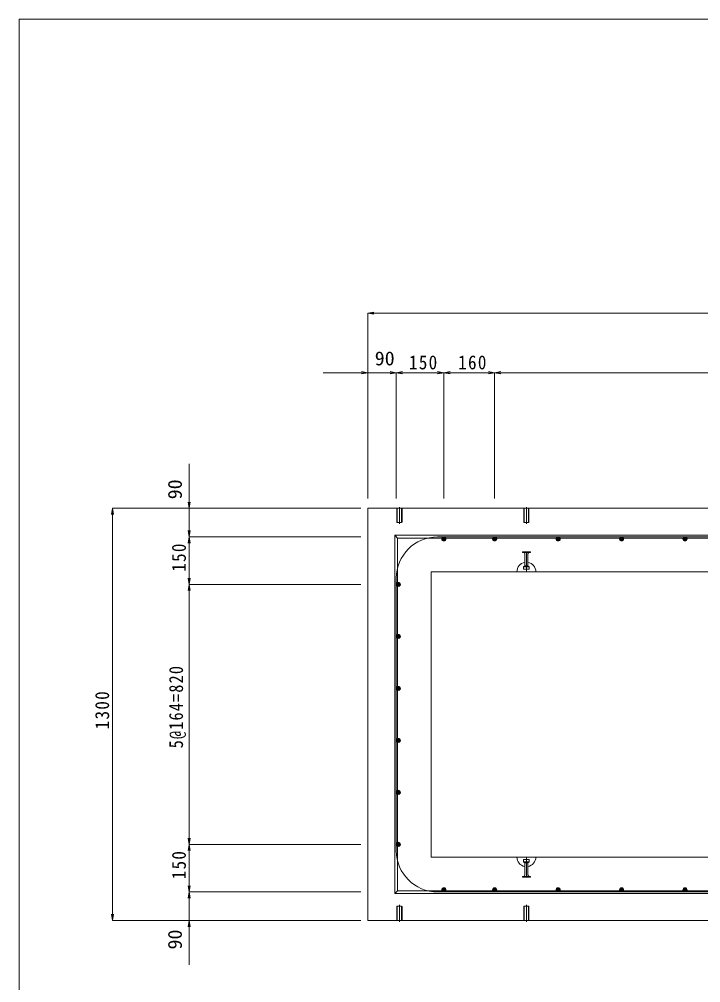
# Model space of a CAD drawing. Units: millimetres, scale not verified. Extents: x -3978 to 3978, y -2819 to 2819.
# Drawn here: x -3978 to -1831, y -220 to 2819 of the extents above; entities that cross this region are included whole.
import ezdxf
from ezdxf.enums import TextEntityAlignment as Align

# ---------------------------------------------------------------- set-up
doc = ezdxf.new("R2010")
doc.units = ezdxf.units.MM
doc.header["$LTSCALE"] = 20
doc.linetypes.add('CHAIN2', pattern=[12, 9, -1, 1, -1])
doc.linetypes.add('DASHED1', pattern=[1.8, 1.2, -0.6])
for name, color, linetype, lineweight in [('0-1_製品図', 4, 'Continuous', 9), ('0-3_鉄筋', 7, 'Continuous', 9), ('0-6_寸法', 4, 'Continuous', 9), ('1-0', 7, 'Continuous', 9)]:
    doc.layers.add(name, color=color, linetype=linetype, lineweight=lineweight)
doc.styles.add('ＭＳ ゴシック', font='')
doc.styles.get('ＭＳ ゴシック').set_extended_font_data('MS Gothic')

msp = doc.modelspace()

# ---------------------------------------------------------------- linework, layer by layer
at = {"layer": '0-1_製品図', "linetype": 'CHAIN2'}
for p, q in [((-2780.19, 1279.97), (-2780.19, 1227.08)), ((-2380.19, 1279.97), (-2380.19, 1227.08)), ((-2780.19, -27.92), (-2780.19, 24.97)), ((-2380.19, -27.92), (-2380.19, 24.97))]:
    msp.add_line(p, q, dxfattribs=at)
at = {"layer": '0-1_製品図', "color": 7, "linetype": 'DASHED1'}
for p, q in [((-2788.19, 1276.02), (-2772.19, 1276.02)), ((-2788.19, 1276.02), (-2772.19, 1276.02)), ((-2388.19, 1276.02), (-2372.19, 1276.02)), ((-2388.19, 1276.02), (-2372.19, 1276.02)), ((-2788.19, -23.98), (-2772.19, -23.98)), ((-2788.19, -23.98), (-2772.19, -23.98)), ((-2388.19, -23.98), (-2372.19, -23.98)), ((-2388.19, -23.98), (-2372.19, -23.98))]:
    msp.add_line(p, q, dxfattribs=at)
at = {"layer": '0-1_製品図'}
for p, q in [((-2787.09, 1276.02), (-2787.09, 1231.02)), ((-2773.29, 1231.02), (-2773.29, 1276.02)), ((-2387.09, 1276.02), (-2387.09, 1231.02)), ((-2373.29, 1231.02), (-2373.29, 1276.02)), ((-2788.19, 1232.12), (-2787.09, 1231.02)), ((-2787.09, 1231.02), (-2773.29, 1231.02)), ((-2773.29, 1231.02), (-2772.19, 1232.12)), ((-2388.19, 1232.12), (-2387.09, 1231.02)), ((-2387.09, 1231.02), (-2373.29, 1231.02)), ((-2373.29, 1231.02), (-2372.19, 1232.12)), ((-2392.69, 1139.02), (-2367.69, 1139.02)), ((-2392.69, 1137.02), (-2392.69, 1139.02)), ((-2392.69, 1137.02), (-2367.69, 1137.02)), ((-2385.19, 1094.52), (-2385.19, 1132.02)), ((-2380.19, 1076.02), (-2380.19, 1139.02)), ((-2375.19, 1094.52), (-2375.19, 1132.02)), ((-2367.69, 1137.02), (-2367.69, 1139.02)), ((-2385.19, 1094.52), (-2389.19, 1091.52)), ((-2385.19, 1094.52), (-2375.19, 1094.52)), ((-2375.19, 1094.52), (-2371.19, 1091.52)), ((-2410.19, 1076.02), (-2350.19, 1076.02)), ((-2389.19, 1084.02), (-2389.19, 1091.52)), ((-2389.19, 1091.52), (-2371.19, 1091.52)), ((-2389.19, 1084.02), (-2371.19, 1084.02)), ((-2371.19, 1084.02), (-2371.19, 1091.52)), ((-2410.19, 176.02), (-2350.19, 176.02)), ((-2389.19, 168.02), (-2389.19, 160.52)), ((-2389.19, 168.02), (-2371.19, 168.02)), ((-2389.19, 160.52), (-2371.19, 160.52)), ((-2385.19, 157.52), (-2389.19, 160.52)), ((-2385.19, 157.52), (-2385.19, 120.02)), ((-2385.19, 157.52), (-2375.19, 157.52)), ((-2380.19, 176.02), (-2380.19, 113.02)), ((-2375.19, 157.52), (-2371.19, 160.52)), ((-2375.19, 157.52), (-2375.19, 120.02)), ((-2371.19, 168.02), (-2371.19, 160.52)), ((-2392.69, 115.02), (-2392.69, 113.02)), ((-2392.69, 115.02), (-2367.69, 115.02)), ((-2392.69, 113.02), (-2367.69, 113.02)), ((-2367.69, 115.02), (-2367.69, 113.02)), ((-2788.19, 19.92), (-2787.09, 21.02)), ((-2787.09, -23.98), (-2787.09, 21.02)), ((-2787.09, 21.02), (-2773.29, 21.02)), ((-2773.29, 21.02), (-2773.29, -23.98)), ((-2773.29, 21.02), (-2772.19, 19.92)), ((-2388.19, 19.92), (-2387.09, 21.02)), ((-2387.09, -23.98), (-2387.09, 21.02)), ((-2387.09, 21.02), (-2373.29, 21.02)), ((-2373.29, 21.02), (-2373.29, -23.98)), ((-2373.29, 21.02), (-2372.19, 19.92))]:
    msp.add_line(p, q, dxfattribs=at)
at = {"layer": '0-1_製品図', "color": 3}
for p, q in [((-2786.19, 1182.02), (-2795.19, 1191.02)), ((-480.19, 1076.02), (-2680.19, 1076.02)), ((-2680.19, 176.02), (-2680.19, 1076.02)), ((-480.19, 176.02), (-2680.19, 176.02)), ((-2786.19, 70.02), (-2795.19, 61.02))]:
    msp.add_line(p, q, dxfattribs=at)
for points in [[(-2880.19, -23.98), (-280.19, -23.98), (-280.19, 1276.02), (-2880.19, 1276.02)], [(-2795.19, 61.02), (-365.19, 61.02), (-365.19, 1191.02), (-2795.19, 1191.02)], [(-2786.19, 70.02), (-374.19, 70.02), (-374.19, 1182.02), (-2786.19, 1182.02)]]:
    msp.add_lwpolyline(points, close=True, dxfattribs=at)
at = {"layer": '0-1_製品図'}
for points in [[(-2772.19, 1232.12), (-2772.19, 1276.02), (-2788.19, 1276.02), (-2788.19, 1232.12)], [(-2372.19, 1232.12), (-2372.19, 1276.02), (-2388.19, 1276.02), (-2388.19, 1232.12)], [(-2772.19, 19.92), (-2772.19, -23.98), (-2788.19, -23.98), (-2788.19, 19.92)], [(-2372.19, 19.92), (-2372.19, -23.98), (-2388.19, -23.98), (-2388.19, 19.92)]]:
    msp.add_lwpolyline(points, dxfattribs=at)
for centre, radius, start, end in [((-2390.19, 1132.02), 5, 0, 90), ((-2370.19, 1132.02), 5, 90, 180), ((-2380.19, 1076.02), 30, 99.59407, 180), ((-2380.19, 1076.02), 30, 0, 80.40593), ((-2380.19, 176.02), 30, 180, 260.40593), ((-2380.19, 176.02), 30, 279.59407, 0), ((-2390.19, 120.02), 5, 270, 0), ((-2370.19, 120.02), 5, 180, 270)]:
    msp.add_arc(centre, radius, start, end, dxfattribs=at)
at = {"layer": '0-3_鉄筋', "color": 2}
for p, q in [((-500.19, 1186.02), (-2660.19, 1186.02)), ((-2790.19, 196.02), (-2790.19, 1056.02)), ((-500.19, 66.02), (-2660.19, 66.02))]:
    msp.add_line(p, q, dxfattribs=at)
at = {"layer": '0-3_鉄筋'}
for p, q in [((-2643.23, 1185.27), (-2634.44, 1176.48)), ((-2641.69, 1185.85), (-2633.86, 1178.02)), ((-2639.73, 1186.01), (-2633.7, 1179.98)), ((-2483.23, 1185.27), (-2474.44, 1176.48)), ((-2481.69, 1185.85), (-2473.86, 1178.02)), ((-2479.73, 1186.01), (-2473.7, 1179.98)), ((-2283.23, 1185.27), (-2274.44, 1176.48)), ((-2281.69, 1185.85), (-2273.86, 1178.02)), ((-2279.73, 1186.01), (-2273.7, 1179.98)), ((-2083.23, 1185.27), (-2074.44, 1176.48)), ((-2081.69, 1185.85), (-2073.86, 1178.02)), ((-2079.73, 1186.01), (-2073.7, 1179.98)), ((-1883.23, 1185.27), (-1874.44, 1176.48)), ((-1881.69, 1185.85), (-1873.86, 1178.02)), ((-1879.73, 1186.01), (-1873.7, 1179.98)), ((-2646.65, 1180.2), (-2639.51, 1173.06)), ((-2646.49, 1177.92), (-2641.79, 1173.22)), ((-2646.23, 1181.91), (-2637.8, 1173.48)), ((-2645.49, 1183.28), (-2636.43, 1174.22)), ((-2644.48, 1184.4), (-2635.31, 1175.23)), ((-2636.41, 1184.81), (-2634.9, 1183.3)), ((-2486.65, 1180.2), (-2479.51, 1173.06)), ((-2486.49, 1177.92), (-2481.79, 1173.22)), ((-2486.23, 1181.91), (-2477.8, 1173.48)), ((-2485.49, 1183.28), (-2476.43, 1174.22)), ((-2484.48, 1184.4), (-2475.31, 1175.23)), ((-2476.41, 1184.81), (-2474.9, 1183.3)), ((-2286.65, 1180.2), (-2279.51, 1173.06)), ((-2286.49, 1177.92), (-2281.79, 1173.22)), ((-2286.23, 1181.91), (-2277.8, 1173.48)), ((-2285.49, 1183.28), (-2276.43, 1174.22)), ((-2284.48, 1184.4), (-2275.31, 1175.23)), ((-2276.41, 1184.81), (-2274.9, 1183.3)), ((-2086.65, 1180.2), (-2079.51, 1173.06)), ((-2086.49, 1177.92), (-2081.79, 1173.22)), ((-2086.23, 1181.91), (-2077.8, 1173.48)), ((-2085.49, 1183.28), (-2076.43, 1174.22)), ((-2084.48, 1184.4), (-2075.31, 1175.23)), ((-2076.41, 1184.81), (-2074.9, 1183.3)), ((-1886.65, 1180.2), (-1879.51, 1173.06)), ((-1886.49, 1177.92), (-1881.79, 1173.22)), ((-1886.23, 1181.91), (-1877.8, 1173.48)), ((-1885.49, 1183.28), (-1876.43, 1174.22)), ((-1884.48, 1184.4), (-1875.31, 1175.23)), ((-1876.41, 1184.81), (-1874.9, 1183.3)), ((-2784.15, 1042.51), (-2790.17, 1036.48)), ((-2782.19, 1042.35), (-2790.01, 1034.52)), ((-2780.65, 1041.77), (-2789.43, 1032.98)), ((-2787.47, 1041.31), (-2788.98, 1039.8)), ((-2779.39, 1040.9), (-2788.57, 1031.73)), ((-2778.39, 1039.78), (-2787.45, 1030.72)), ((-2777.64, 1038.41), (-2786.07, 1029.98)), ((-2777.22, 1036.7), (-2784.37, 1029.56)), ((-2777.39, 1034.42), (-2782.08, 1029.72)), ((-2784.15, 878.51), (-2790.17, 872.48)), ((-2782.19, 878.35), (-2790.01, 870.52)), ((-2780.65, 877.77), (-2789.43, 868.98)), ((-2787.47, 877.31), (-2788.98, 875.8)), ((-2779.39, 876.9), (-2788.57, 867.73)), ((-2778.39, 875.78), (-2787.45, 866.72)), ((-2777.64, 874.41), (-2786.07, 865.98)), ((-2777.22, 872.7), (-2784.37, 865.56)), ((-2777.39, 870.42), (-2782.08, 865.72)), ((-2784.15, 714.51), (-2790.17, 708.48)), ((-2782.19, 714.35), (-2790.01, 706.52)), ((-2780.65, 713.77), (-2789.43, 704.98)), ((-2787.47, 713.31), (-2788.98, 711.8)), ((-2779.39, 712.9), (-2788.57, 703.73)), ((-2778.39, 711.78), (-2787.45, 702.72)), ((-2777.64, 710.41), (-2786.07, 701.98)), ((-2777.22, 708.7), (-2784.37, 701.56)), ((-2777.39, 706.42), (-2782.08, 701.72)), ((-2784.15, 550.51), (-2790.17, 544.48)), ((-2782.19, 550.35), (-2790.01, 542.52)), ((-2780.65, 549.77), (-2789.43, 540.98)), ((-2787.47, 549.31), (-2788.98, 547.8)), ((-2779.39, 548.9), (-2788.57, 539.73)), ((-2778.39, 547.78), (-2787.45, 538.72)), ((-2777.64, 546.41), (-2786.07, 537.98)), ((-2777.22, 544.7), (-2784.37, 537.56)), ((-2777.39, 542.42), (-2782.08, 537.72)), ((-2784.15, 386.51), (-2790.17, 380.48)), ((-2782.19, 386.35), (-2790.01, 378.52)), ((-2780.65, 385.77), (-2789.43, 376.98)), ((-2787.47, 385.31), (-2788.98, 383.8)), ((-2779.39, 384.9), (-2788.57, 375.73)), ((-2778.39, 383.78), (-2787.45, 374.72)), ((-2777.64, 382.41), (-2786.07, 373.98)), ((-2777.22, 380.7), (-2784.37, 373.56)), ((-2777.39, 378.42), (-2782.08, 373.72)), ((-2784.15, 222.51), (-2790.17, 216.48)), ((-2782.19, 222.35), (-2790.01, 214.52)), ((-2780.65, 221.77), (-2789.43, 212.98)), ((-2787.47, 221.31), (-2788.98, 219.8)), ((-2779.39, 220.9), (-2788.57, 211.73)), ((-2778.39, 219.78), (-2787.45, 210.72)), ((-2777.64, 218.41), (-2786.07, 209.98)), ((-2777.22, 216.7), (-2784.37, 209.56)), ((-2777.39, 214.42), (-2782.08, 209.72)), ((-2646.65, 71.84), (-2639.51, 78.99)), ((-2646.49, 74.13), (-2641.79, 78.82)), ((-2646.23, 70.14), (-2637.8, 78.57)), ((-2645.49, 68.76), (-2636.43, 77.82)), ((-2644.48, 67.64), (-2635.31, 76.82)), ((-2643.23, 66.78), (-2634.44, 75.56)), ((-2641.69, 66.2), (-2633.86, 74.02)), ((-2639.73, 66.04), (-2633.7, 72.06)), ((-2636.41, 67.23), (-2634.9, 68.74)), ((-2486.65, 71.84), (-2479.51, 78.99)), ((-2486.49, 74.13), (-2481.79, 78.82)), ((-2486.23, 70.14), (-2477.8, 78.57)), ((-2485.49, 68.76), (-2476.43, 77.82)), ((-2484.48, 67.64), (-2475.31, 76.82)), ((-2483.23, 66.78), (-2474.44, 75.56)), ((-2481.69, 66.2), (-2473.86, 74.02)), ((-2479.73, 66.04), (-2473.7, 72.06)), ((-2476.41, 67.23), (-2474.9, 68.74)), ((-2286.65, 71.84), (-2279.51, 78.99)), ((-2286.49, 74.13), (-2281.79, 78.82)), ((-2286.23, 70.14), (-2277.8, 78.57)), ((-2285.49, 68.76), (-2276.43, 77.82)), ((-2284.48, 67.64), (-2275.31, 76.82)), ((-2283.23, 66.78), (-2274.44, 75.56)), ((-2281.69, 66.2), (-2273.86, 74.02)), ((-2279.73, 66.04), (-2273.7, 72.06)), ((-2276.41, 67.23), (-2274.9, 68.74)), ((-2086.65, 71.84), (-2079.51, 78.99)), ((-2086.49, 74.13), (-2081.79, 78.82)), ((-2086.23, 70.14), (-2077.8, 78.57)), ((-2085.49, 68.76), (-2076.43, 77.82)), ((-2084.48, 67.64), (-2075.31, 76.82)), ((-2083.23, 66.78), (-2074.44, 75.56)), ((-2081.69, 66.2), (-2073.86, 74.02)), ((-2079.73, 66.04), (-2073.7, 72.06)), ((-2076.41, 67.23), (-2074.9, 68.74)), ((-1886.65, 71.84), (-1879.51, 78.99)), ((-1886.49, 74.13), (-1881.79, 78.82)), ((-1886.23, 70.14), (-1877.8, 78.57)), ((-1885.49, 68.76), (-1876.43, 77.82)), ((-1884.48, 67.64), (-1875.31, 76.82)), ((-1883.23, 66.78), (-1874.44, 75.56)), ((-1881.69, 66.2), (-1873.86, 74.02)), ((-1879.73, 66.04), (-1873.7, 72.06)), ((-1876.41, 67.23), (-1874.9, 68.74))]:
    msp.add_line(p, q, dxfattribs=at)
at = {"layer": '0-3_鉄筋', "color": 2}
for centre in [(-2640.19, 1179.52), (-2480.19, 1179.52), (-2280.19, 1179.52), (-2080.19, 1179.52), (-1880.19, 1179.52), (-2783.69, 1036.02), (-2783.69, 872.02), (-2783.69, 708.02), (-2783.69, 544.02), (-2783.69, 380.02), (-2783.69, 216.02), (-2640.19, 72.52), (-2480.19, 72.52), (-2280.19, 72.52), (-2080.19, 72.52), (-1880.19, 72.52)]:
    msp.add_circle(centre, 6.5, dxfattribs=at)
for centre, start, end in [((-2660.19, 1056.02), 90, 180), ((-2660.19, 196.02), 180, 270)]:
    msp.add_arc(centre, 130, start, end, dxfattribs=at)
at = {"layer": '0-6_寸法'}
for p, q in [((-2880.19, 1891.72), (-2860.49, 1895.2)), ((-280.19, 1891.72), (-2880.19, 1891.72)), ((-2880.19, 1891.72), (-2860.49, 1888.25)), ((-2880.19, 1891.72), (-2880.19, 1703.8)), ((-2880.19, 1703.8), (-3020.19, 1703.8)), ((-2790.19, 1703.8), (-2930.19, 1703.8)), ((-2880.19, 1703.8), (-2899.88, 1707.27)), ((-2880.19, 1703.8), (-2899.88, 1700.32)), ((-2880.19, 1703.8), (-2790.19, 1703.8)), ((-2880.19, 1703.8), (-2880.19, 1307.21)), ((-2790.19, 1703.8), (-2809.88, 1707.27)), ((-2790.19, 1703.8), (-2809.88, 1700.32)), ((-2790.19, 1703.8), (-2770.49, 1707.27)), ((-2790.19, 1703.8), (-2650.19, 1703.8)), ((-2790.19, 1703.8), (-2770.49, 1700.32)), ((-2790.19, 1703.8), (-2790.19, 1307.21)), ((-2790.19, 1703.8), (-2640.19, 1703.8)), ((-2640.19, 1703.8), (-2780.19, 1703.8)), ((-2640.19, 1703.8), (-2659.88, 1707.27)), ((-2640.19, 1703.8), (-2659.88, 1700.32)), ((-2640.19, 1703.8), (-2620.49, 1707.27)), ((-2640.19, 1703.8), (-2500.19, 1703.8)), ((-2640.19, 1703.8), (-2620.49, 1700.32)), ((-2640.19, 1703.8), (-2640.19, 1307.21)), ((-2640.19, 1703.8), (-2480.19, 1703.8)), ((-2480.19, 1703.8), (-2620.19, 1703.8)), ((-2480.19, 1703.8), (-2499.88, 1707.27)), ((-2480.19, 1703.8), (-2499.88, 1700.32)), ((-2480.19, 1703.8), (-2460.49, 1707.27)), ((-2480.19, 1703.8), (-2340.19, 1703.8)), ((-2480.19, 1703.8), (-2460.49, 1700.32)), ((-2480.19, 1703.8), (-2480.19, 1307.21)), ((-2480.19, 1703.8), (-680.19, 1703.8)), ((-3442.83, 1276.02), (-3442.83, 1416.02)), ((-3442.83, 1186.02), (-3442.83, 1326.02)), ((-3442.83, 1276.02), (-3446.3, 1295.72)), ((-3442.83, 1276.02), (-3439.36, 1295.72)), ((-3684.66, 1276.02), (-3688.13, 1256.33)), ((-3684.66, 1276.02), (-3684.66, -23.98)), ((-3684.66, 1276.02), (-3681.18, 1256.33)), ((-3684.66, 1276.02), (-3442.83, 1276.02)), ((-3442.83, 1186.02), (-3442.83, 1276.02)), ((-3442.83, 1276.02), (-2901.82, 1276.02)), ((-3442.83, 1186.02), (-3446.3, 1205.72)), ((-3442.83, 1186.02), (-3446.3, 1166.33)), ((-3442.83, 1186.02), (-3439.36, 1205.72)), ((-3442.83, 1036.02), (-3442.83, 1186.02)), ((-3442.83, 1186.02), (-2901.82, 1186.02)), ((-3442.83, 1186.02), (-3442.83, 1046.02)), ((-3442.83, 1186.02), (-3439.36, 1166.33)), ((-3442.83, 1036.02), (-3442.83, 1176.02)), ((-3442.83, 1036.02), (-3446.3, 1055.72)), ((-3442.83, 1036.02), (-3446.3, 1016.33)), ((-3442.83, 1036.02), (-3439.36, 1055.72)), ((-3442.83, 216.02), (-3442.83, 1036.02)), ((-3442.83, 1036.02), (-2901.82, 1036.02)), ((-3442.83, 1036.02), (-3442.83, 896.02)), ((-3442.83, 1036.02), (-3439.36, 1016.33)), ((-3442.83, 216.02), (-3442.83, 356.02)), ((-3442.83, 216.02), (-3446.3, 235.72)), ((-3442.83, 216.02), (-3446.3, 196.33)), ((-3442.83, 216.02), (-3439.36, 235.72)), ((-3442.83, 66.02), (-3442.83, 216.02)), ((-3442.83, 216.02), (-2901.82, 216.02)), ((-3442.83, 216.02), (-3442.83, 76.02)), ((-3442.83, 216.02), (-3439.36, 196.33)), ((-3442.83, 66.02), (-3442.83, 206.02)), ((-3442.83, 66.02), (-3446.3, 85.72)), ((-3442.83, 66.02), (-3446.3, 46.33)), ((-3442.83, 66.02), (-3439.36, 85.72)), ((-3442.83, -23.98), (-3442.83, 66.02)), ((-3442.83, 66.02), (-2901.82, 66.02)), ((-3442.83, 66.02), (-3442.83, -73.98)), ((-3442.83, 66.02), (-3439.36, 46.33)), ((-3684.66, -23.98), (-3688.13, -4.28)), ((-3684.66, -23.98), (-3681.18, -4.28)), ((-3684.66, -23.98), (-3442.83, -23.98)), ((-3442.83, -23.98), (-3446.3, -43.67)), ((-3442.83, -23.98), (-3442.83, -163.98)), ((-3442.83, -23.98), (-3439.36, -43.67)), ((-3442.83, -23.98), (-2901.82, -23.98))]:
    msp.add_line(p, q, dxfattribs=at)
at = {"layer": '1-0', "color": 5}
for p, q in [((-3978.45, 2818.65), (-3978.45, -2818.65)), ((3978.45, 2818.65), (-3978.45, 2818.65))]:
    msp.add_line(p, q, dxfattribs=at)

# ---------------------------------------------------------------- texts
at = {"layer": '0-6_寸法', "color": 7, "style": 'ＭＳ ゴシック', "width": 1.05}
msp.add_text('90', height=43.99, dxfattribs=at).set_placement((-2858.19, 1713.8), align=Align.BOTTOM_LEFT)
for p in [(-3452.83, 1304.47), (-3452.83, -115.44)]:
    msp.add_text('90', height=43.99, rotation=90, dxfattribs=at).set_placement(p, align=Align.BOTTOM_LEFT)
at = {"layer": '0-6_寸法', "color": 7, "char_height": 43.99, "attachment_point": 7, "style": 'ＭＳ ゴシック'}
for s, insert in [('\\T1.15;\\W0.9;150', (-2750.19, 1713.8)), ('\\T1.15;\\W0.9;160', (-2595.19, 1713.8))]:
    msp.add_mtext(s, dxfattribs=dict(at, insert=insert))
at = {"layer": '0-6_寸法', "color": 7, "char_height": 43.99, "attachment_point": 7, "rotation": 90, "style": 'ＭＳ ゴシック'}
for s, insert in [('\\T1.15;\\W0.9;150', (-3452.83, 1076.02)), ('\\T1.15;\\W0.85;5@164=820', (-3452.83, 519.02)), ('\\T1.15;\\W0.9;1300', (-3694.66, 579.02)), ('\\T1.15;\\W0.9;150', (-3452.83, 106.02))]:
    msp.add_mtext(s, dxfattribs=dict(at, insert=insert))

doc.saveas('drawing.dxf')
